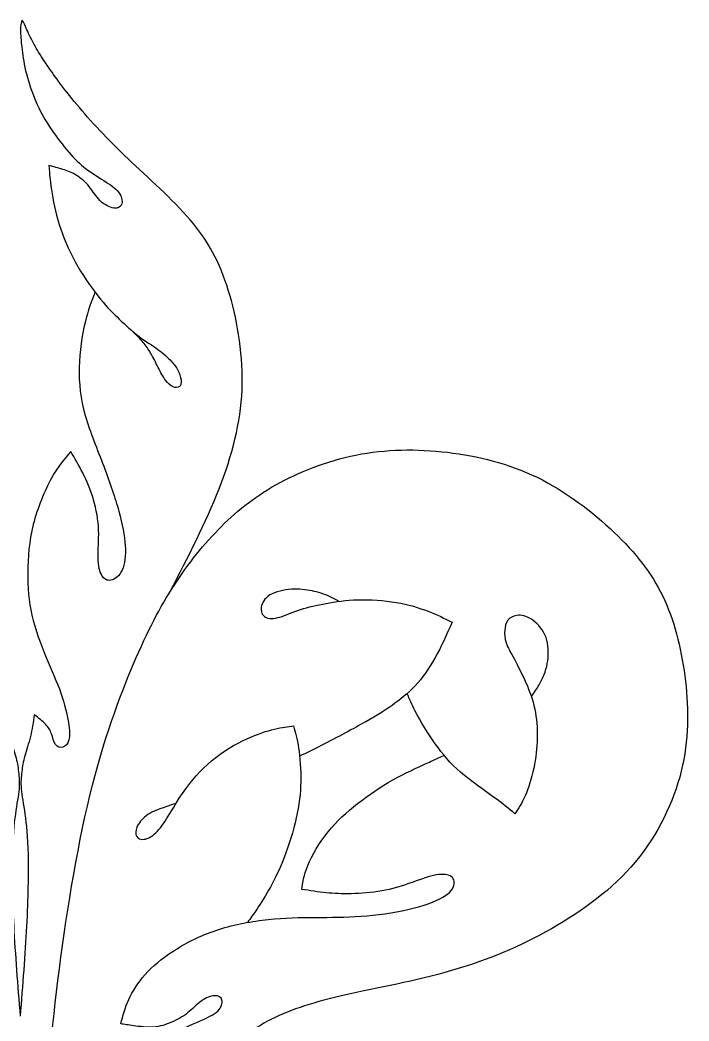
# Model space of a CAD drawing. Extents: x -97 to 91, y -16 to 189.
# Drawn here: x 55.2 to 88.43, y 35.42 to 85.15 of the extents above; entities that cross this region are included whole.
import ezdxf

# ---------------------------------------------------------------- set-up
doc = ezdxf.new("R2010")
doc.units = 0
doc.header["$MEASUREMENT"] = 0
doc.layers.add('LAYER_1', color=7, linetype='CONTINUOUS')

msp = doc.modelspace()

# ---------------------------------------------------------------- linework, layer by layer
at = {"layer": 'LAYER_1'}
for points, knots in [([(62.6542, 56.7465), (63.5458, 58.4713), (64.4374, 60.1962), (65.0902, 61.8613), (65.0902, 61.8613), (65.7429, 63.5265), (66.1569, 65.132), (66.2276, 66.7728), (66.2276, 66.7728), (66.2983, 68.4137), (66.0256, 70.0899), (65.6218, 71.4732), (65.6218, 71.4732), (65.2179, 72.8566), (64.6827, 73.9472), (63.8244, 75.0074), (63.8244, 75.0074), (62.9661, 76.0676), (61.7847, 77.0976), (60.7548, 78.072), (60.7548, 78.072), (59.7248, 79.0464), (58.8463, 79.9652), (58.1446, 80.7932), (58.1446, 80.7932), (57.4428, 81.6212), (56.9177, 82.3584), (56.5807, 82.8481), (56.5807, 82.8481), (56.2437, 83.3378), (56.0947, 83.5802), (55.9445, 83.8528), (55.9445, 83.8528), (55.7943, 84.1254), (55.6428, 84.4284), (55.5406, 84.6581), (55.5406, 84.6581), (55.4384, 84.8878), (55.3854, 85.0444), (55.3437, 85.0948), (55.3437, 85.0948), (55.3021, 85.1453), (55.2717, 85.0897), (55.2503, 84.9938), (55.2503, 84.9938), (55.2288, 84.8979), (55.2162, 84.7616), (55.2225, 84.5407), (55.2225, 84.5407), (55.2288, 84.3199), (55.2541, 84.0143), (55.297, 83.661), (55.297, 83.661), (55.3399, 83.3076), (55.4005, 82.9062), (55.5154, 82.4644), (55.5154, 82.4644), (55.6302, 82.0227), (55.7994, 81.5405), (55.9862, 81.105), (55.9862, 81.105), (56.173, 80.6695), (56.3775, 80.2807), (56.6388, 79.8793), (56.6388, 79.8793), (56.9, 79.4779), (57.2181, 79.0639), (57.5084, 78.7156), (57.5084, 78.7156), (57.7987, 78.3672), (58.0613, 78.0844), (58.3743, 77.8346), (58.3743, 77.8346), (58.6873, 77.5846), (59.0508, 77.3675), (59.3613, 77.1706), (59.3613, 77.1706), (59.6718, 76.9738), (59.9293, 76.797), (60.0858, 76.5976), (60.0858, 76.5976), (60.2423, 76.3982), (60.2979, 76.176), (60.255, 76.0195), (60.255, 76.0195), (60.212, 75.863), (60.0707, 75.7721), (59.8612, 75.7999), (59.8612, 75.7999), (59.6516, 75.8277), (59.3739, 75.9741), (59.167, 76.176), (59.167, 76.176), (58.96, 76.378), (58.8236, 76.6355), (58.6368, 76.8677), (58.6368, 76.8677), (58.45, 77.0999), (58.2127, 77.3069), (57.9881, 77.4457), (57.9881, 77.4457), (57.7634, 77.5846), (57.5513, 77.6554), (57.3267, 77.7235), (57.3267, 77.7235), (57.102, 77.7916), (56.8647, 77.8573), (56.6274, 77.9229), (56.6274, 77.9229), (56.6627, 77.4786), (56.6981, 77.0343), (56.7865, 76.5093), (56.7865, 76.5093), (56.8748, 75.9842), (57.0162, 75.3783), (57.2257, 74.7599), (57.2257, 74.7599), (57.4352, 74.1414), (57.7129, 73.5103), (58.0663, 72.9019), (58.0663, 72.9019), (58.4197, 72.2935), (58.8489, 71.7079), (59.1998, 71.2788), (59.1998, 71.2788), (59.5507, 70.8496), (59.8233, 70.577), (60.1287, 70.2841), (60.1287, 70.2841), (60.4342, 69.9913), (60.7725, 69.6783), (61.1107, 69.4233), (61.1107, 69.4233), (61.449, 69.1684), (61.7873, 68.9714), (62.0498, 68.7847), (62.0498, 68.7847), (62.3123, 68.5979), (62.4991, 68.4211), (62.6524, 68.2602), (62.6524, 68.2602), (62.8058, 68.0993), (62.9257, 67.9541), (63.0185, 67.7857), (63.0185, 67.7857), (63.1112, 67.6172), (63.1769, 67.4253), (63.1971, 67.2701), (63.1971, 67.2701), (63.2173, 67.1148), (63.192, 66.9961), (63.1188, 66.9343), (63.1188, 66.9343), (63.0457, 66.8725), (62.9244, 66.8674), (62.8008, 66.9217), (62.8008, 66.9217), (62.6771, 66.976), (62.5509, 67.0896), (62.4285, 67.2562), (62.4285, 67.2562), (62.306, 67.4228), (62.1873, 67.6425), (62.0624, 67.8848), (62.0624, 67.8848), (61.9374, 68.1271), (61.8061, 68.3922), (61.6862, 68.6017), (61.6862, 68.6017), (61.5663, 68.8112), (61.4578, 68.9652), (61.3169, 69.1303), (61.3169, 69.1303), (61.1759, 69.2954), (61.0025, 69.4716), (60.8292, 69.6478)], [0, 0, 0, 0, 0.0222222, 0.0222222, 0.0222222, 0.0222222, 0.0444444, 0.0444444, 0.0444444, 0.0444444, 0.0666667, 0.0666667, 0.0666667, 0.0666667, 0.0888889, 0.0888889, 0.0888889, 0.0888889, 0.1111111, 0.1111111, 0.1111111, 0.1111111, 0.1333333, 0.1333333, 0.1333333, 0.1333333, 0.1555556, 0.1555556, 0.1555556, 0.1555556, 0.1777778, 0.1777778, 0.1777778, 0.1777778, 0.2, 0.2, 0.2, 0.2, 0.2222222, 0.2222222, 0.2222222, 0.2222222, 0.2444444, 0.2444444, 0.2444444, 0.2444444, 0.2666667, 0.2666667, 0.2666667, 0.2666667, 0.2888889, 0.2888889, 0.2888889, 0.2888889, 0.3111111, 0.3111111, 0.3111111, 0.3111111, 0.3333333, 0.3333333, 0.3333333, 0.3333333, 0.3555556, 0.3555556, 0.3555556, 0.3555556, 0.3777778, 0.3777778, 0.3777778, 0.3777778, 0.4, 0.4, 0.4, 0.4, 0.4222222, 0.4222222, 0.4222222, 0.4222222, 0.4444444, 0.4444444, 0.4444444, 0.4444444, 0.4666667, 0.4666667, 0.4666667, 0.4666667, 0.4888889, 0.4888889, 0.4888889, 0.4888889, 0.5111111, 0.5111111, 0.5111111, 0.5111111, 0.5333333, 0.5333333, 0.5333333, 0.5333333, 0.5555556, 0.5555556, 0.5555556, 0.5555556, 0.5777778, 0.5777778, 0.5777778, 0.5777778, 0.6, 0.6, 0.6, 0.6, 0.6222222, 0.6222222, 0.6222222, 0.6222222, 0.6444444, 0.6444444, 0.6444444, 0.6444444, 0.6666667, 0.6666667, 0.6666667, 0.6666667, 0.6888889, 0.6888889, 0.6888889, 0.6888889, 0.7111111, 0.7111111, 0.7111111, 0.7111111, 0.7333333, 0.7333333, 0.7333333, 0.7333333, 0.7555556, 0.7555556, 0.7555556, 0.7555556, 0.7777778, 0.7777778, 0.7777778, 0.7777778, 0.8, 0.8, 0.8, 0.8, 0.8222222, 0.8222222, 0.8222222, 0.8222222, 0.8444444, 0.8444444, 0.8444444, 0.8444444, 0.8666667, 0.8666667, 0.8666667, 0.8666667, 0.8888889, 0.8888889, 0.8888889, 0.8888889, 0.9111111, 0.9111111, 0.9111111, 0.9111111, 0.9333333, 0.9333333, 0.9333333, 0.9333333, 0.9555556, 0.9555556, 0.9555556, 0.9555556, 1, 1, 1, 1]), ([(51.486, 71.6322), (51.6586, 71.1858), (51.8312, 70.7393), (51.9806, 70.1122), (51.9806, 70.1122), (52.13, 69.4851), (52.2562, 68.6773), (52.2739, 67.8872), (52.2739, 67.8872), (52.2915, 67.0971), (52.2006, 66.3246), (51.9684, 65.4991), (51.9684, 65.4991), (51.7362, 64.6736), (51.3626, 63.7952), (51.0495, 62.9773), (51.0495, 62.9773), (50.7365, 62.1594), (50.4841, 61.402), (50.3024, 60.7457), (50.3024, 60.7457), (50.1206, 60.0894), (50.0094, 59.534), (49.9792, 59.0393), (49.9792, 59.0393), (49.9489, 58.5445), (49.9994, 58.1103), (50.1382, 57.8124), (50.1382, 57.8124), (50.2771, 57.5146), (50.5043, 57.3529), (50.6936, 57.3151), (50.6936, 57.3151), (50.8829, 57.2772), (51.0344, 57.3631), (51.1454, 57.5499), (51.1454, 57.5499), (51.2565, 57.7367), (51.3272, 58.0245), (51.3348, 58.4107), (51.3348, 58.4107), (51.3424, 58.7969), (51.2868, 59.2816), (51.3045, 59.789), (51.3045, 59.789), (51.3222, 60.2964), (51.4131, 60.8265), (51.5569, 61.3162), (51.5569, 61.3162), (51.7008, 61.8059), (51.8977, 62.2553), (52.0946, 62.6466), (52.0946, 62.6466), (52.2915, 63.0378), (52.4885, 63.3711), (52.6853, 63.7043), (52.6853, 63.7043), (52.9984, 63.3458), (53.3114, 62.9874), (53.6471, 62.379), (53.6471, 62.379), (53.9828, 61.7707), (54.3413, 60.9123), (54.5508, 60.0793), (54.5508, 60.0793), (54.7603, 59.2463), (54.821, 58.4385), (54.826, 57.6963), (54.826, 57.6963), (54.831, 56.9541), (54.7805, 56.2775), (54.6165, 55.5733), (54.6165, 55.5733), (54.4524, 54.869), (54.1747, 54.1369), (53.9046, 53.4831), (53.9046, 53.4831), (53.6345, 52.8293), (53.3719, 52.2537), (53.1801, 51.7085), (53.1801, 51.7085), (52.9883, 51.1632), (52.8671, 50.6482), (52.8015, 50.2519), (52.8015, 50.2519), (52.7359, 49.8556), (52.7257, 49.5779), (52.7787, 49.3785), (52.7787, 49.3785), (52.8317, 49.179), (52.9479, 49.0579), (53.0791, 49.02), (53.0791, 49.02), (53.2104, 48.9821), (53.3568, 49.0276), (53.4502, 49.1588), (53.4502, 49.1588), (53.5436, 49.2901), (53.584, 49.5072), (53.6471, 49.6864), (53.6471, 49.6864), (53.7102, 49.8657), (53.796, 50.007), (53.9425, 50.1585), (53.9425, 50.1585), (54.0889, 50.3099), (54.2959, 50.4716), (54.5029, 50.6331), (54.5029, 50.6331), (54.5533, 50.2646), (54.6039, 49.8959), (54.6897, 49.5476), (54.6897, 49.5476), (54.7755, 49.1992), (54.8967, 48.8711), (54.9756, 48.5839), (54.9756, 48.5839), (55.0544, 48.2968), (55.0911, 48.0506), (55.122, 47.7976), (55.122, 47.7976), (55.153, 47.5445), (55.1783, 47.2844), (55.1492, 46.9475), (55.1492, 46.9475), (55.1202, 46.6104), (55.0369, 46.1964), (54.9649, 45.6915), (54.9649, 45.6915), (54.893, 45.1867), (54.8323, 44.5909), (54.8121, 43.6733), (54.8121, 43.6733), (54.7919, 42.7557), (54.8122, 41.5162), (54.8841, 40.1266), (54.8841, 40.1266), (54.9561, 38.7369), (55.0798, 37.197), (55.2036, 35.6572)], [0, 0, 0, 0, 0.0277778, 0.0277778, 0.0277778, 0.0277778, 0.0555556, 0.0555556, 0.0555556, 0.0555556, 0.0833333, 0.0833333, 0.0833333, 0.0833333, 0.1111111, 0.1111111, 0.1111111, 0.1111111, 0.1388889, 0.1388889, 0.1388889, 0.1388889, 0.1666667, 0.1666667, 0.1666667, 0.1666667, 0.1944444, 0.1944444, 0.1944444, 0.1944444, 0.2222222, 0.2222222, 0.2222222, 0.2222222, 0.25, 0.25, 0.25, 0.25, 0.2777778, 0.2777778, 0.2777778, 0.2777778, 0.3055556, 0.3055556, 0.3055556, 0.3055556, 0.3333333, 0.3333333, 0.3333333, 0.3333333, 0.3611111, 0.3611111, 0.3611111, 0.3611111, 0.3888889, 0.3888889, 0.3888889, 0.3888889, 0.4166667, 0.4166667, 0.4166667, 0.4166667, 0.4444444, 0.4444444, 0.4444444, 0.4444444, 0.4722222, 0.4722222, 0.4722222, 0.4722222, 0.5, 0.5, 0.5, 0.5, 0.5277778, 0.5277778, 0.5277778, 0.5277778, 0.5555556, 0.5555556, 0.5555556, 0.5555556, 0.5833333, 0.5833333, 0.5833333, 0.5833333, 0.6111111, 0.6111111, 0.6111111, 0.6111111, 0.6388889, 0.6388889, 0.6388889, 0.6388889, 0.6666667, 0.6666667, 0.6666667, 0.6666667, 0.6944444, 0.6944444, 0.6944444, 0.6944444, 0.7222222, 0.7222222, 0.7222222, 0.7222222, 0.75, 0.75, 0.75, 0.75, 0.7777778, 0.7777778, 0.7777778, 0.7777778, 0.8055556, 0.8055556, 0.8055556, 0.8055556, 0.8333333, 0.8333333, 0.8333333, 0.8333333, 0.8611111, 0.8611111, 0.8611111, 0.8611111, 0.8888889, 0.8888889, 0.8888889, 0.8888889, 0.9166667, 0.9166667, 0.9166667, 0.9166667, 0.9444444, 0.9444444, 0.9444444, 0.9444444, 1, 1, 1, 1]), ([(58.9211, 71.6322), (58.7485, 71.1858), (58.5759, 70.7393), (58.4265, 70.1122), (58.4265, 70.1122), (58.2771, 69.4851), (58.1509, 68.6773), (58.1332, 67.8872), (58.1332, 67.8872), (58.1156, 67.0971), (58.2065, 66.3246), (58.4387, 65.4991), (58.4387, 65.4991), (58.6709, 64.6736), (59.0446, 63.7952), (59.3576, 62.9773), (59.3576, 62.9773), (59.6706, 62.1594), (59.923, 61.402), (60.1047, 60.7457), (60.1047, 60.7457), (60.2865, 60.0894), (60.3977, 59.534), (60.4279, 59.0393), (60.4279, 59.0393), (60.4582, 58.5445), (60.4077, 58.1103), (60.2689, 57.8124), (60.2689, 57.8124), (60.13, 57.5146), (59.9028, 57.3529), (59.7135, 57.3151), (59.7135, 57.3151), (59.5242, 57.2772), (59.3727, 57.3631), (59.2617, 57.5499), (59.2617, 57.5499), (59.1506, 57.7367), (59.0799, 58.0245), (59.0723, 58.4107), (59.0723, 58.4107), (59.0647, 58.7969), (59.1203, 59.2816), (59.1026, 59.789), (59.1026, 59.789), (59.0849, 60.2964), (58.994, 60.8265), (58.8502, 61.3162), (58.8502, 61.3162), (58.7063, 61.8059), (58.5094, 62.2553), (58.3125, 62.6466), (58.3125, 62.6466), (58.1156, 63.0378), (57.9186, 63.3711), (57.7218, 63.7043), (57.7218, 63.7043), (57.4087, 63.3458), (57.0957, 62.9874), (56.76, 62.379), (56.76, 62.379), (56.4243, 61.7707), (56.0658, 60.9123), (55.8563, 60.0793), (55.8563, 60.0793), (55.6468, 59.2463), (55.5861, 58.4385), (55.5811, 57.6963), (55.5811, 57.6963), (55.5761, 56.9541), (55.6266, 56.2775), (55.7906, 55.5733), (55.7906, 55.5733), (55.9547, 54.869), (56.2324, 54.1369), (56.5025, 53.4831), (56.5025, 53.4831), (56.7726, 52.8293), (57.0352, 52.2537), (57.227, 51.7085), (57.227, 51.7085), (57.4188, 51.1632), (57.54, 50.6482), (57.6056, 50.2519), (57.6056, 50.2519), (57.6713, 49.8556), (57.6814, 49.5779), (57.6284, 49.3785), (57.6284, 49.3785), (57.5754, 49.179), (57.4592, 49.0579), (57.328, 49.02), (57.328, 49.02), (57.1967, 48.9821), (57.0503, 49.0276), (56.9569, 49.1588), (56.9569, 49.1588), (56.8635, 49.2901), (56.8231, 49.5072), (56.76, 49.6864), (56.76, 49.6864), (56.6969, 49.8657), (56.6111, 50.007), (56.4647, 50.1585), (56.4647, 50.1585), (56.3182, 50.3099), (56.1112, 50.4716), (55.9042, 50.6331), (55.9042, 50.6331), (55.8538, 50.2646), (55.8032, 49.8959), (55.7174, 49.5476), (55.7174, 49.5476), (55.6316, 49.1992), (55.5104, 48.8711), (55.4315, 48.5839), (55.4315, 48.5839), (55.3527, 48.2968), (55.316, 48.0506), (55.2851, 47.7976), (55.2851, 47.7976), (55.2541, 47.5445), (55.2288, 47.2844), (55.2579, 46.9475), (55.2579, 46.9475), (55.2869, 46.6104), (55.3703, 46.1964), (55.4422, 45.6915), (55.4422, 45.6915), (55.5141, 45.1867), (55.5748, 44.5909), (55.595, 43.6733), (55.595, 43.6733), (55.6152, 42.7557), (55.5949, 41.5162), (55.523, 40.1266), (55.523, 40.1266), (55.451, 38.7369), (55.3273, 37.197), (55.2036, 35.6572)], [0, 0, 0, 0, 0.0277778, 0.0277778, 0.0277778, 0.0277778, 0.0555556, 0.0555556, 0.0555556, 0.0555556, 0.0833333, 0.0833333, 0.0833333, 0.0833333, 0.1111111, 0.1111111, 0.1111111, 0.1111111, 0.1388889, 0.1388889, 0.1388889, 0.1388889, 0.1666667, 0.1666667, 0.1666667, 0.1666667, 0.1944444, 0.1944444, 0.1944444, 0.1944444, 0.2222222, 0.2222222, 0.2222222, 0.2222222, 0.25, 0.25, 0.25, 0.25, 0.2777778, 0.2777778, 0.2777778, 0.2777778, 0.3055556, 0.3055556, 0.3055556, 0.3055556, 0.3333333, 0.3333333, 0.3333333, 0.3333333, 0.3611111, 0.3611111, 0.3611111, 0.3611111, 0.3888889, 0.3888889, 0.3888889, 0.3888889, 0.4166667, 0.4166667, 0.4166667, 0.4166667, 0.4444444, 0.4444444, 0.4444444, 0.4444444, 0.4722222, 0.4722222, 0.4722222, 0.4722222, 0.5, 0.5, 0.5, 0.5, 0.5277778, 0.5277778, 0.5277778, 0.5277778, 0.5555556, 0.5555556, 0.5555556, 0.5555556, 0.5833333, 0.5833333, 0.5833333, 0.5833333, 0.6111111, 0.6111111, 0.6111111, 0.6111111, 0.6388889, 0.6388889, 0.6388889, 0.6388889, 0.6666667, 0.6666667, 0.6666667, 0.6666667, 0.6944444, 0.6944444, 0.6944444, 0.6944444, 0.7222222, 0.7222222, 0.7222222, 0.7222222, 0.75, 0.75, 0.75, 0.75, 0.7777778, 0.7777778, 0.7777778, 0.7777778, 0.8055556, 0.8055556, 0.8055556, 0.8055556, 0.8333333, 0.8333333, 0.8333333, 0.8333333, 0.8611111, 0.8611111, 0.8611111, 0.8611111, 0.8888889, 0.8888889, 0.8888889, 0.8888889, 0.9166667, 0.9166667, 0.9166667, 0.9166667, 0.9444444, 0.9444444, 0.9444444, 0.9444444, 1, 1, 1, 1]), ([(56.3016, 22.6266), (56.3016, 24.7992), (56.3016, 26.9718), (56.4026, 29.3758), (56.4026, 29.3758), (56.5036, 31.7798), (56.7055, 34.4153), (57.0791, 37.4344), (57.0791, 37.4344), (57.4528, 40.4536), (57.9981, 43.8565), (58.6695, 46.6231), (58.6695, 46.6231), (59.341, 49.3898), (60.1387, 51.5205), (60.8405, 53.1664), (60.8405, 53.1664), (61.5422, 54.8122), (62.1481, 55.9735), (62.8498, 57.0539), (62.8498, 57.0539), (63.5516, 58.1343), (64.3494, 59.134), (65.2026, 59.9872), (65.2026, 59.9872), (66.0558, 60.8404), (66.9646, 61.5473), (68.1208, 62.1683), (68.1208, 62.1683), (69.2769, 62.7893), (70.6805, 63.3244), (72.1598, 63.587), (72.1598, 63.587), (73.6391, 63.8495), (75.1941, 63.8394), (76.7188, 63.6324), (76.7188, 63.6324), (78.2436, 63.4254), (79.738, 63.0215), (81.1465, 62.2945), (81.1465, 62.2945), (82.5552, 61.5675), (83.878, 60.5173), (84.9129, 59.4975), (84.9129, 59.4975), (85.9479, 58.4777), (86.6952, 57.488), (87.2303, 56.3016), (87.2303, 56.3016), (87.7655, 55.1152), (88.0887, 53.7318), (88.2552, 52.298), (88.2552, 52.298), (88.4218, 50.8641), (88.432, 49.3797), (88.0483, 47.8298), (88.0483, 47.8298), (87.6646, 46.2798), (86.8871, 44.6642), (85.7612, 43.3162), (85.7612, 43.3162), (84.6353, 41.9682), (83.1611, 40.8879), (81.6061, 40.0043), (81.6061, 40.0043), (80.0511, 39.1208), (78.4152, 38.4341), (76.6331, 37.9192), (76.6331, 37.9192), (74.8509, 37.4042), (72.9222, 37.0608), (71.3823, 36.7125), (71.3823, 36.7125), (69.8425, 36.3641), (68.6913, 36.0107), (67.6866, 35.5008), (67.6866, 35.5008), (66.6819, 34.9908), (65.8236, 34.3244), (65.142, 33.6883), (65.142, 33.6883), (64.4604, 33.0521), (63.9555, 32.4463), (63.6022, 31.79), (63.6022, 31.79), (63.2488, 31.1336), (63.0468, 30.4268), (63.0215, 29.7957), (63.0215, 29.7957), (62.9963, 29.1646), (63.1478, 28.6092), (63.4406, 28.17), (63.4406, 28.17), (63.7334, 27.7307), (64.1676, 27.4076), (64.6523, 27.2309), (64.6523, 27.2309), (65.137, 27.0542), (65.6722, 27.0239), (66.0963, 27.0945), (66.0963, 27.0945), (66.5203, 27.1652), (66.8333, 27.3369), (67.0757, 27.554), (67.0757, 27.554), (67.318, 27.7711), (67.4897, 28.0337), (67.6614, 28.2962)], [0, 0, 0, 0, 0.0357143, 0.0357143, 0.0357143, 0.0357143, 0.0714286, 0.0714286, 0.0714286, 0.0714286, 0.1071429, 0.1071429, 0.1071429, 0.1071429, 0.1428571, 0.1428571, 0.1428571, 0.1428571, 0.1785714, 0.1785714, 0.1785714, 0.1785714, 0.2142857, 0.2142857, 0.2142857, 0.2142857, 0.25, 0.25, 0.25, 0.25, 0.2857143, 0.2857143, 0.2857143, 0.2857143, 0.3214286, 0.3214286, 0.3214286, 0.3214286, 0.3571429, 0.3571429, 0.3571429, 0.3571429, 0.3928571, 0.3928571, 0.3928571, 0.3928571, 0.4285714, 0.4285714, 0.4285714, 0.4285714, 0.4642857, 0.4642857, 0.4642857, 0.4642857, 0.5, 0.5, 0.5, 0.5, 0.5357143, 0.5357143, 0.5357143, 0.5357143, 0.5714286, 0.5714286, 0.5714286, 0.5714286, 0.6071429, 0.6071429, 0.6071429, 0.6071429, 0.6428571, 0.6428571, 0.6428571, 0.6428571, 0.6785714, 0.6785714, 0.6785714, 0.6785714, 0.7142857, 0.7142857, 0.7142857, 0.7142857, 0.75, 0.75, 0.75, 0.75, 0.7857143, 0.7857143, 0.7857143, 0.7857143, 0.8214286, 0.8214286, 0.8214286, 0.8214286, 0.8571429, 0.8571429, 0.8571429, 0.8571429, 0.8928571, 0.8928571, 0.8928571, 0.8928571, 0.9285714, 0.9285714, 0.9285714, 0.9285714, 1, 1, 1, 1]), ([(71.0453, 56.2644), (70.9027, 56.3488), (70.7672, 56.419), (70.6404, 56.4782), (70.6404, 56.4782), (70.2946, 56.6397), (70.0118, 56.7206), (69.7039, 56.7837), (69.7039, 56.7837), (69.3959, 56.8468), (69.0627, 56.8922), (68.6866, 56.867), (68.6866, 56.867), (68.3104, 56.8418), (67.8914, 56.7458), (67.6162, 56.5817), (67.6162, 56.5817), (67.3411, 56.4176), (67.2098, 56.1854), (67.182, 55.9734), (67.182, 55.9734), (67.1542, 55.7613), (67.23, 55.5694), (67.3941, 55.4786), (67.3941, 55.4786), (67.5582, 55.3877), (67.8106, 55.3978), (68.1085, 55.4836), (68.1085, 55.4836), (68.4063, 55.5694), (68.7497, 55.731), (69.1334, 55.8572), (69.1334, 55.8572), (69.5171, 55.9834), (69.9412, 56.0743), (70.4082, 56.1602), (70.4082, 56.1602), (70.8752, 56.246), (71.3852, 56.3268), (71.9859, 56.3445), (71.9859, 56.3445), (72.5867, 56.3621), (73.2784, 56.3167), (73.8868, 56.2132), (73.8868, 56.2132), (74.4952, 56.1097), (75.0202, 55.9481), (75.4695, 55.7739), (75.4695, 55.7739), (75.9189, 55.5998), (76.2925, 55.413), (76.6661, 55.2261), (76.6661, 55.2261), (76.3884, 54.6051), (76.1107, 53.9841), (75.8103, 53.4464), (75.8103, 53.4464), (75.51, 52.9088), (75.1868, 52.4544), (74.8233, 52.0682), (74.8233, 52.0682), (74.4598, 51.6819), (74.0559, 51.3638), (73.6798, 51.0963), (73.6798, 51.0963), (73.3037, 50.8287), (72.9552, 50.6116), (72.3772, 50.2859), (72.3772, 50.2859), (71.7991, 49.9603), (70.9913, 49.5261), (70.1305, 49.0868), (70.1305, 49.0868), (69.7916, 48.9139), (69.4445, 48.7402), (69.0903, 48.5687)], [0, 0, 0, 0, 0.05, 0.05, 0.05, 0.05, 0.1, 0.1, 0.1, 0.1, 0.15, 0.15, 0.15, 0.15, 0.2, 0.2, 0.2, 0.2, 0.25, 0.25, 0.25, 0.25, 0.3, 0.3, 0.3, 0.3, 0.35, 0.35, 0.35, 0.35, 0.4, 0.4, 0.4, 0.4, 0.45, 0.45, 0.45, 0.45, 0.5, 0.5, 0.5, 0.5, 0.55, 0.55, 0.55, 0.55, 0.6, 0.6, 0.6, 0.6, 0.65, 0.65, 0.65, 0.65, 0.7, 0.7, 0.7, 0.7, 0.75, 0.75, 0.75, 0.75, 0.8, 0.8, 0.8, 0.8, 0.85, 0.85, 0.85, 0.85, 0.9, 0.9, 0.9, 0.9, 1, 1, 1, 1]), ([(80.6007, 51.5345), (80.7529, 51.737), (80.8813, 51.9337), (80.9853, 52.1135), (80.9853, 52.1135), (81.2554, 52.5806), (81.3615, 52.934), (81.4119, 53.3177), (81.4119, 53.3177), (81.4625, 53.7014), (81.4574, 54.1154), (81.3286, 54.4713), (81.3286, 54.4713), (81.1999, 54.8273), (80.9474, 55.1252), (80.695, 55.3145), (80.695, 55.3145), (80.4426, 55.5038), (80.1901, 55.5846), (79.968, 55.5745), (79.968, 55.5745), (79.7459, 55.5644), (79.554, 55.4634), (79.4404, 55.3271), (79.4404, 55.3271), (79.3268, 55.1908), (79.2914, 55.0191), (79.2763, 54.8298), (79.2763, 54.8298), (79.2612, 54.6405), (79.2662, 54.4335), (79.3445, 54.2038), (79.3445, 54.2038), (79.4227, 53.9741), (79.5742, 53.7216), (79.7559, 53.3884), (79.7559, 53.3884), (79.9377, 53.0552), (80.1497, 52.6412), (80.334, 52.2196), (80.334, 52.2196), (80.5183, 51.798), (80.6748, 51.3688), (80.7707, 50.9145), (80.7707, 50.9145), (80.8666, 50.4601), (80.902, 49.9805), (80.892, 49.4857), (80.892, 49.4857), (80.8818, 48.991), (80.8262, 48.481), (80.7203, 47.9787), (80.7203, 47.9787), (80.6143, 47.4763), (80.4577, 46.9815), (80.2936, 46.6054), (80.2936, 46.6054), (80.1295, 46.2293), (79.9579, 45.9718), (79.7863, 45.7143), (79.7863, 45.7143), (79.4934, 45.9566), (79.2006, 46.199), (78.726, 46.5423), (78.726, 46.5423), (78.2514, 46.8856), (77.595, 47.3299), (77.0801, 47.7767), (77.0801, 47.7767), (76.5651, 48.2235), (76.1915, 48.6729), (75.8255, 49.1878), (75.8255, 49.1878), (75.4594, 49.7028), (75.101, 50.2834), (74.8183, 50.8438), (74.8183, 50.8438), (74.6746, 51.1287), (74.5504, 51.4084), (74.4306, 51.6877)], [0, 0, 0, 0, 0.047619, 0.047619, 0.047619, 0.047619, 0.0952381, 0.0952381, 0.0952381, 0.0952381, 0.1428571, 0.1428571, 0.1428571, 0.1428571, 0.1904762, 0.1904762, 0.1904762, 0.1904762, 0.2380952, 0.2380952, 0.2380952, 0.2380952, 0.2857143, 0.2857143, 0.2857143, 0.2857143, 0.3333333, 0.3333333, 0.3333333, 0.3333333, 0.3809524, 0.3809524, 0.3809524, 0.3809524, 0.4285714, 0.4285714, 0.4285714, 0.4285714, 0.4761905, 0.4761905, 0.4761905, 0.4761905, 0.5238095, 0.5238095, 0.5238095, 0.5238095, 0.5714286, 0.5714286, 0.5714286, 0.5714286, 0.6190476, 0.6190476, 0.6190476, 0.6190476, 0.6666667, 0.6666667, 0.6666667, 0.6666667, 0.7142857, 0.7142857, 0.7142857, 0.7142857, 0.7619048, 0.7619048, 0.7619048, 0.7619048, 0.8095238, 0.8095238, 0.8095238, 0.8095238, 0.8571429, 0.8571429, 0.8571429, 0.8571429, 0.9047619, 0.9047619, 0.9047619, 0.9047619, 1, 1, 1, 1]), ([(62.945, 46.2245), (62.7784, 46.1721), (62.6258, 46.1233), (62.4892, 46.0778), (62.4892, 46.0778), (61.9743, 45.9062), (61.6865, 45.7799), (61.4643, 45.6133), (61.4643, 45.6133), (61.2422, 45.4467), (61.0857, 45.2397), (61.0075, 45.0529), (61.0075, 45.0529), (60.9292, 44.8661), (60.9292, 44.6995), (60.9948, 44.5884), (60.9948, 44.5884), (61.0605, 44.4774), (61.1918, 44.4218), (61.3609, 44.4445), (61.3609, 44.4445), (61.53, 44.4673), (61.737, 44.5682), (61.9415, 44.7626), (61.9415, 44.7626), (62.1459, 44.957), (62.3479, 45.2448), (62.5625, 45.5931), (62.5625, 45.5931), (62.7771, 45.9415), (63.0043, 46.3505), (63.3501, 46.8351), (63.3501, 46.8351), (63.6959, 47.3198), (64.1604, 47.8802), (64.7132, 48.3447), (64.7132, 48.3447), (65.2661, 48.8092), (65.9073, 49.1778), (66.4576, 49.4327), (66.4576, 49.4327), (67.0079, 49.6877), (67.4674, 49.8291), (67.8409, 49.9174), (67.8409, 49.9174), (68.2145, 50.0057), (68.5024, 50.0411), (68.7901, 50.0764), (68.7901, 50.0764), (68.881, 49.7584), (68.9719, 49.4403), (69.04, 48.9783), (69.04, 48.9783), (69.1082, 48.5164), (69.1536, 47.9105), (69.1436, 47.3198), (69.1436, 47.3198), (69.1334, 46.7292), (69.0678, 46.1535), (68.9214, 45.5048), (68.9214, 45.5048), (68.775, 44.856), (68.5477, 44.134), (68.3206, 43.5434), (68.3206, 43.5434), (68.0934, 42.9526), (67.8662, 42.4932), (67.634, 42.0742), (67.634, 42.0742), (67.4017, 41.6551), (67.1644, 41.2764), (66.9749, 40.9899), (66.9749, 40.9899), (66.7853, 40.7034), (66.6435, 40.509), (66.5016, 40.3146)], [0, 0, 0, 0, 0.05, 0.05, 0.05, 0.05, 0.1, 0.1, 0.1, 0.1, 0.15, 0.15, 0.15, 0.15, 0.2, 0.2, 0.2, 0.2, 0.25, 0.25, 0.25, 0.25, 0.3, 0.3, 0.3, 0.3, 0.35, 0.35, 0.35, 0.35, 0.4, 0.4, 0.4, 0.4, 0.45, 0.45, 0.45, 0.45, 0.5, 0.5, 0.5, 0.5, 0.55, 0.55, 0.55, 0.55, 0.6, 0.6, 0.6, 0.6, 0.65, 0.65, 0.65, 0.65, 0.7, 0.7, 0.7, 0.7, 0.75, 0.75, 0.75, 0.75, 0.8, 0.8, 0.8, 0.8, 0.85, 0.85, 0.85, 0.85, 0.9, 0.9, 0.9, 0.9, 1, 1, 1, 1]), ([(61.5738, 33.727), (61.8986, 34.168), (62.2877, 34.4839), (62.7139, 34.7382), (62.7139, 34.7382), (63.1708, 35.0108), (63.6706, 35.2128), (64.0846, 35.392), (64.0846, 35.392), (64.4986, 35.5712), (64.8268, 35.7278), (65.0187, 35.9121), (65.0187, 35.9121), (65.2105, 36.0963), (65.2661, 36.3084), (65.2282, 36.4548), (65.2282, 36.4548), (65.1904, 36.6012), (65.0591, 36.682), (64.8697, 36.6745), (64.8697, 36.6745), (64.6804, 36.6669), (64.433, 36.5709), (64.2033, 36.4069), (64.2033, 36.4069), (63.9736, 36.2428), (63.7615, 36.0105), (63.5192, 35.8187), (63.5192, 35.8187), (63.2768, 35.6268), (63.0042, 35.4753), (62.7215, 35.3542), (62.7215, 35.3542), (62.4388, 35.233), (62.1459, 35.1421), (61.8178, 35.1194), (61.8178, 35.1194), (61.4896, 35.0967), (61.1261, 35.1422), (60.8509, 35.18), (60.8509, 35.18), (60.5758, 35.2179), (60.389, 35.2482), (60.2022, 35.2785), (60.2022, 35.2785), (60.3082, 35.6773), (60.4142, 36.0762), (60.601, 36.4876), (60.601, 36.4876), (60.7878, 36.8991), (61.0554, 37.3232), (61.4138, 37.7246), (61.4138, 37.7246), (61.7723, 38.126), (62.2217, 38.5046), (62.7846, 38.8732), (62.7846, 38.8732), (63.3475, 39.2417), (64.0241, 39.6002), (64.7889, 39.8703), (64.7889, 39.8703), (65.5538, 40.1404), (66.4071, 40.3222), (67.225, 40.4257), (67.225, 40.4257), (68.0428, 40.5292), (68.8255, 40.5545), (69.5853, 40.562), (69.5853, 40.562), (70.3451, 40.5696), (71.0823, 40.5594), (71.8547, 40.6024), (71.8547, 40.6024), (72.6272, 40.6453), (73.435, 40.7413), (74.1822, 40.8952), (74.1822, 40.8952), (74.9294, 41.0492), (75.616, 41.2613), (76.0553, 41.4834), (76.0553, 41.4834), (76.4945, 41.7056), (76.6864, 41.9378), (76.7495, 42.1448), (76.7495, 42.1448), (76.8126, 42.3518), (76.747, 42.5336), (76.5652, 42.6269), (76.5652, 42.6269), (76.3835, 42.7204), (76.0855, 42.7254), (75.7397, 42.6497), (75.7397, 42.6497), (75.3939, 42.5739), (75.0001, 42.4174), (74.5709, 42.266), (74.5709, 42.266), (74.1418, 42.1145), (73.6773, 41.9681), (73.1724, 41.8772), (73.1724, 41.8772), (72.6676, 41.7863), (72.1223, 41.751), (71.6553, 41.7409), (71.6553, 41.7409), (71.1883, 41.7308), (70.7995, 41.7459), (70.4032, 41.7863), (70.4032, 41.7863), (70.0069, 41.8267), (69.6029, 41.8924), (69.1991, 41.958), (69.1991, 41.958), (69.2445, 42.3064), (69.2899, 42.6547), (69.4969, 43.1469), (69.4969, 43.1469), (69.7039, 43.6392), (70.0725, 44.2754), (70.5016, 44.8131), (70.5016, 44.8131), (70.9308, 45.3508), (71.4205, 45.79), (71.9683, 46.2166), (71.9683, 46.2166), (72.5161, 46.6432), (73.1219, 47.0572), (73.7151, 47.393), (73.7151, 47.393), (74.3083, 47.7287), (74.889, 47.9862), (75.5352, 48.279), (75.5352, 48.279), (75.7702, 48.3855), (76.0139, 48.4967), (76.2639, 48.613)], [0, 0, 0, 0, 0.0285714, 0.0285714, 0.0285714, 0.0285714, 0.0571429, 0.0571429, 0.0571429, 0.0571429, 0.0857143, 0.0857143, 0.0857143, 0.0857143, 0.1142857, 0.1142857, 0.1142857, 0.1142857, 0.1428571, 0.1428571, 0.1428571, 0.1428571, 0.1714286, 0.1714286, 0.1714286, 0.1714286, 0.2, 0.2, 0.2, 0.2, 0.2285714, 0.2285714, 0.2285714, 0.2285714, 0.2571429, 0.2571429, 0.2571429, 0.2571429, 0.2857143, 0.2857143, 0.2857143, 0.2857143, 0.3142857, 0.3142857, 0.3142857, 0.3142857, 0.3428571, 0.3428571, 0.3428571, 0.3428571, 0.3714286, 0.3714286, 0.3714286, 0.3714286, 0.4, 0.4, 0.4, 0.4, 0.4285714, 0.4285714, 0.4285714, 0.4285714, 0.4571429, 0.4571429, 0.4571429, 0.4571429, 0.4857143, 0.4857143, 0.4857143, 0.4857143, 0.5142857, 0.5142857, 0.5142857, 0.5142857, 0.5428571, 0.5428571, 0.5428571, 0.5428571, 0.5714286, 0.5714286, 0.5714286, 0.5714286, 0.6, 0.6, 0.6, 0.6, 0.6285714, 0.6285714, 0.6285714, 0.6285714, 0.6571429, 0.6571429, 0.6571429, 0.6571429, 0.6857143, 0.6857143, 0.6857143, 0.6857143, 0.7142857, 0.7142857, 0.7142857, 0.7142857, 0.7428571, 0.7428571, 0.7428571, 0.7428571, 0.7714286, 0.7714286, 0.7714286, 0.7714286, 0.8, 0.8, 0.8, 0.8, 0.8285714, 0.8285714, 0.8285714, 0.8285714, 0.8571429, 0.8571429, 0.8571429, 0.8571429, 0.8857143, 0.8857143, 0.8857143, 0.8857143, 0.9142857, 0.9142857, 0.9142857, 0.9142857, 0.9428571, 0.9428571, 0.9428571, 0.9428571, 1, 1, 1, 1])]:
    msp.add_open_spline(points, degree=3, knots=knots, dxfattribs=at)

doc.saveas('drawing.dxf')
